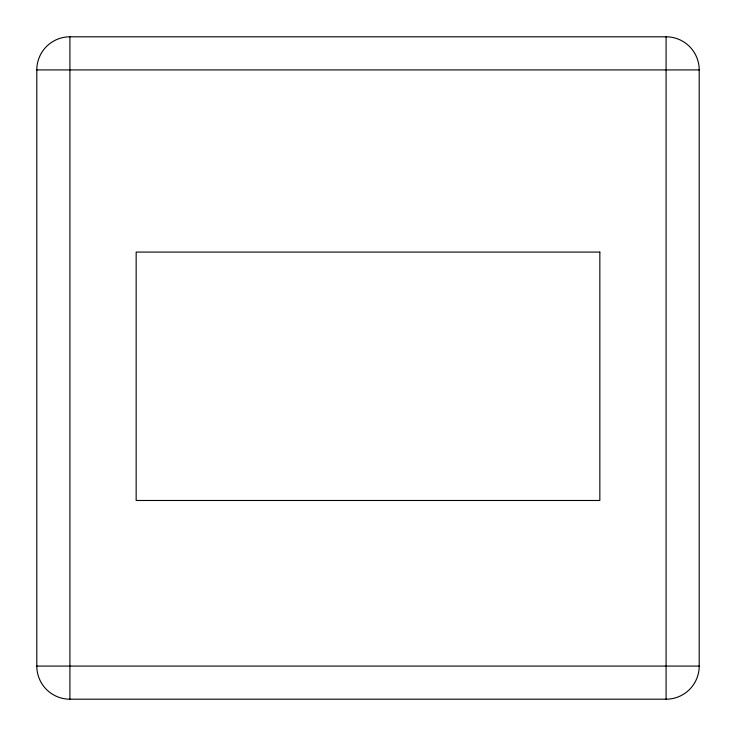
<?xml version="1.0" encoding="UTF-8"?>
<svg xmlns="http://www.w3.org/2000/svg" width="736" height="736" viewBox="0 0 736 736"><rect width="100%" height="100%" fill="white"/><g stroke="black" fill="none" stroke-linecap="round" stroke-linejoin="round"><path stroke-width="1.1" d="M69.92 36.8L666.08 36.8A33.12 33.12 0 0 1 699.2 69.92L699.2 666.08A33.12 33.12 0 0 1 666.08 699.2L69.92 699.2A33.12 33.12 0 0 1 36.8 666.08L36.8 69.92A33.12 33.12 0 0 1 69.92 36.8L69.92 699.2M36.8 69.92L699.2 69.92M36.8 666.08L699.2 666.08M666.08 36.8L666.08 699.2M599.84 252.08L136.16 252.08L136.16 500.48L599.84 500.48L599.84 252.08"/></g></svg>
